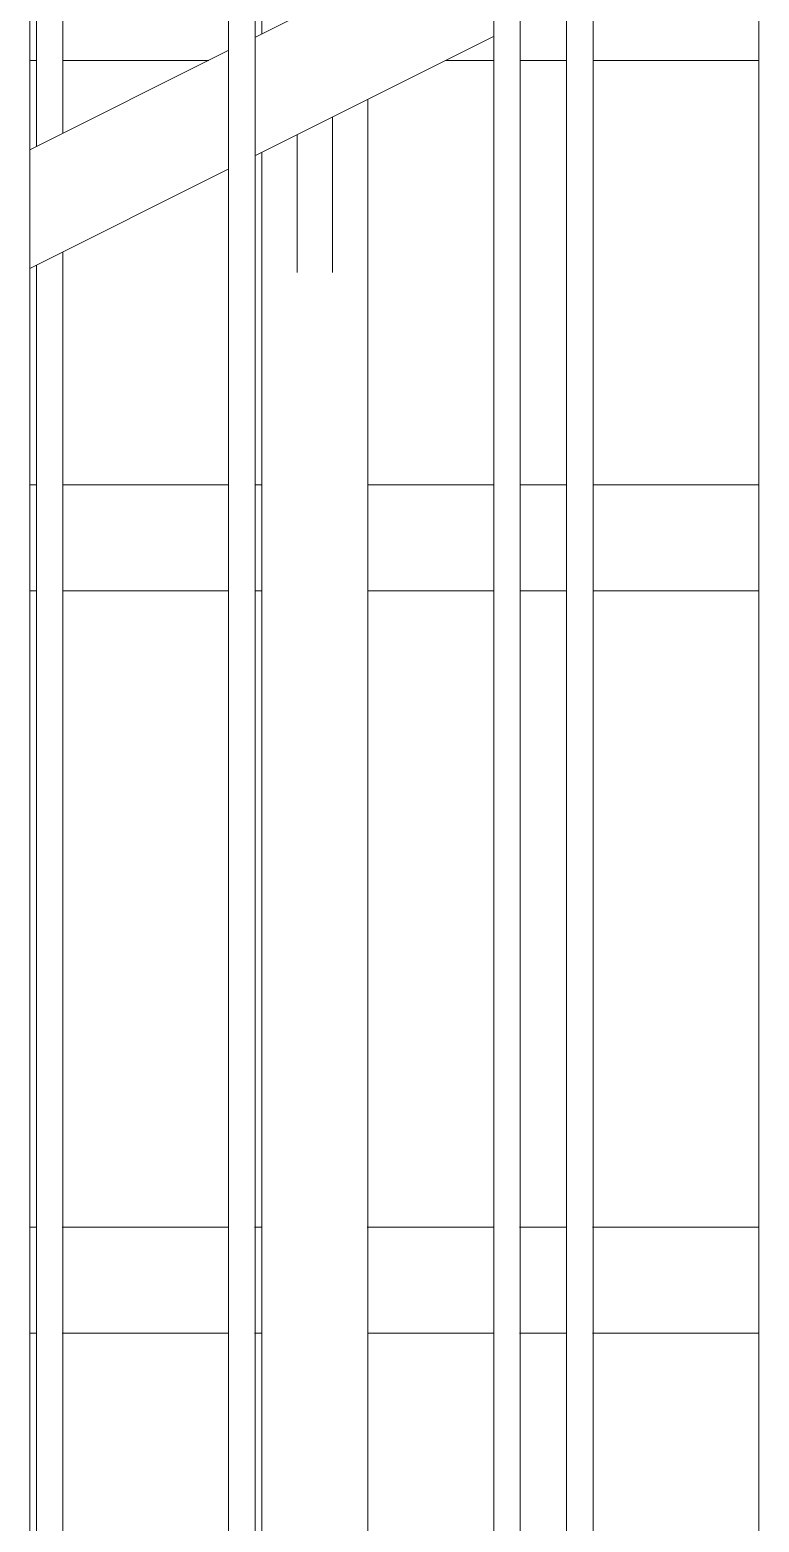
# Model space of a CAD drawing. Header units: millimetres. Extents: x -515342 to 330399, y -224905 to 507333.
# Drawn here: x 77921 to 78196, y 1846 to 2409 of the extents above; entities that cross this region are included whole.
import ezdxf

# ---------------------------------------------------------------- set-up
doc = ezdxf.new("R2010")
doc.units = ezdxf.units.MM
doc.layers.get('0').update_dxf_attribs({"lineweight": 0})
doc.layers.add('Ограждение', color=7, linetype='Continuous', lineweight=0)

# ---------------------------------------------------------------- blocks, each defined once
blk = doc.blocks.new('Тип верхнего поручня - Верхний поручень_Внутренний_-9721785-О_АР_Эскиз_Фасад 12-1 копия 1')
at = {"layer": 'Ограждение'}
for p, q in [((-104842.5, 330), (-104839.87, 330)), ((-104830.13, 330), (-104775, 330)), ((-104685.56, 330), (-104667.37, 330)), ((-104657.63, 330), (-104639.87, 330)), ((-104630.13, 330), (-104567.37, 330))]:
    blk.add_line(p, q, dxfattribs=at)
blk = doc.blocks.new('Тип перил - Перила_Внутренний_-9721806-О_АР_Эскиз_Фасад 12-1 копия 1')
at = {"layer": 'Ограждение'}
for p, q in [((-104839.87, 170), (-104842.5, 170)), ((-104767.37, 170), (-104830.13, 170)), ((-104755, 170), (-104757.63, 170)), ((-104667.37, 170), (-104715, 170)), ((-104639.87, 170), (-104657.63, 170)), ((-104567.37, 170), (-104630.13, 170)), ((-104842.5, 130), (-104839.87, 130)), ((-104830.13, 130), (-104767.37, 130)), ((-104757.63, 130), (-104755, 130)), ((-104715, 130), (-104667.37, 130)), ((-104657.63, 130), (-104639.87, 130)), ((-104630.13, 130), (-104567.37, 130))]:
    blk.add_line(p, q, dxfattribs=at)
blk = doc.blocks.new('Тип верхнего поручня - Верхний поручень_Внутренний_-9726612-О_АР_Эскиз_Фасад 12-1 копия 1')
at = {"layer": 'Ограждение'}
for p, q in [((-104839.87, -110), (-104842.5, -110)), ((-104767.37, -110), (-104830.34, -110)), ((-104755, -110), (-104757.81, -110)), ((-104667.37, -110), (-104715.2, -110)), ((-104639.87, -110), (-104657.77, -110)), ((-104567.37, -110), (-104630.25, -110)), ((-104842.5, -150), (-104839.87, -150)), ((-104830.31, -150), (-104767.37, -150)), ((-104757.77, -150), (-104755, -150)), ((-104715.18, -150), (-104667.37, -150)), ((-104657.73, -150), (-104639.87, -150)), ((-104630.22, -150), (-104567.37, -150))]:
    blk.add_line(p, q, dxfattribs=at)
blk = doc.blocks.new('Ограждение - АР_Ограждение_Балясина_10-10261096-О_АР_Эскиз_Фасад 12-1 копия 1')
at = {"layer": 'Ограждение'}
for p, q in [((-104430, -157.5), (-104430, 457.78)), ((-104440, 452.78), (-104440, -162.5))]:
    blk.add_line(p, q, dxfattribs=at)
blk = doc.blocks.new('Ограждение - АР_Ограждение_Балясина_D40 доп поручень 700_900-V167-О_АР_Эскиз_Фасад 12-1 копия 1')
at = {"layer": 'Ограждение'}
for p, q in [((-104755, 495.28), (-104755, 340)), ((-104715, -300), (-104715, 315.28)), ((-104728.33, 280), (-104728.33, 308.61)), ((-104741.67, 301.95), (-104741.67, 280)), ((-104755, 295.28), (-104755, -320))]:
    blk.add_line(p, q, dxfattribs=at)
at = {"layer": 'Ограждение', "flags": 128}
for points in [[(-104741.67, 280), (-104741.67, 278.8), (-104741.67, 277.6), (-104741.67, 276.41), (-104741.67, 275.22), (-104741.67, 274.04), (-104741.67, 272.87), (-104741.67, 271.71), (-104741.67, 270.56), (-104741.67, 269.43), (-104741.67, 268.32), (-104741.67, 267.22), (-104741.67, 266.15), (-104741.67, 265.09), (-104741.67, 264.06), (-104741.67, 263.06), (-104741.67, 262.08), (-104741.67, 261.14), (-104741.67, 260.22), (-104741.67, 259.33), (-104741.67, 258.48), (-104741.67, 257.66), (-104741.67, 256.88), (-104741.67, 256.13), (-104741.67, 255.42), (-104741.67, 254.76), (-104741.67, 254.13), (-104741.67, 253.54), (-104741.67, 253), (-104741.67, 252.5), (-104741.67, 252.04), (-104741.67, 251.63), (-104741.67, 251.26), (-104741.67, 250.94), (-104741.67, 250.66), (-104741.67, 250.44), (-104741.67, 250.26), (-104741.67, 250.12), (-104741.67, 250.04), (-104741.67, 250)], [(-104728.33, 250), (-104728.33, 250.02), (-104728.33, 250.1), (-104728.33, 250.22), (-104728.33, 250.38), (-104728.33, 250.6), (-104728.33, 250.86), (-104728.33, 251.17), (-104728.33, 251.52), (-104728.33, 251.92), (-104728.33, 252.37), (-104728.33, 252.86), (-104728.33, 253.39), (-104728.33, 253.97), (-104728.33, 254.58), (-104728.33, 255.24), (-104728.33, 255.94), (-104728.33, 256.67), (-104728.33, 257.45), (-104728.33, 258.25), (-104728.33, 259.1), (-104728.33, 259.98), (-104728.33, 260.89), (-104728.33, 261.83), (-104728.33, 262.79), (-104728.33, 263.79), (-104728.33, 264.81), (-104728.33, 265.86), (-104728.33, 266.93), (-104728.33, 268.02), (-104728.33, 269.13), (-104728.33, 270.26), (-104728.33, 271.4), (-104728.33, 272.55), (-104728.33, 273.72), (-104728.33, 274.9), (-104728.33, 276.09), (-104728.33, 277.28), (-104728.33, 278.48), (-104728.33, 279.68), (-104728.33, 280)]]:
    blk.add_lwpolyline(points, dxfattribs=at)
blk = doc.blocks.new('Ограждение - АР_Ограждение_Балясина_10-V168-О_АР_Эскиз_Фасад 12-1 копия 1')
at = {"layer": 'Ограждение'}
for p, q in [((-104830, 302.5), (-104830, 457.78)), ((-104840, 452.78), (-104840, 297.5)), ((-104830, -357.5), (-104830, 257.78)), ((-104840, 252.78), (-104840, -362.5))]:
    blk.add_line(p, q, dxfattribs=at)
blk = doc.blocks.new('Ограждение - Ограждение-9728431-О_АР_Эскиз_Фасад 12-1 копия 1')
for name, p in [('Ограждение - АР_Ограждение_Балясина_10-10261096-О_АР_Эскиз_Фасад 12-1 копия 1', (-200, -100)), ('Ограждение - АР_Ограждение_Балясина_D40 доп поручень 700_900-V167-О_АР_Эскиз_Фасад 12-1 копия 1', (0, 0)), ('Ограждение - АР_Ограждение_Балясина_10-V168-О_АР_Эскиз_Фасад 12-1 копия 1', (0, 0))]:
    blk.add_blockref(name, p)
blk = doc.blocks.new('Ограждение - АР_Ограждение_Балясина_10-V196-О_АР_Эскиз_Фасад 12-1 копия 1')
at = {"layer": 'Ограждение'}
for p, q in [((-104357.5, 994.03), (-104357.5, -121.25)), ((-104367.5, -126.25), (-104367.5, 989.03))]:
    blk.add_line(p, q, dxfattribs=at)
blk = doc.blocks.new('Ограждение - АР_Ограждение_Балясина_10-V197-О_АР_Эскиз_Фасад 12-1 копия 1')
at = {"layer": 'Ограждение'}
for p, q in [((-104757.5, 794.03), (-104757.5, -321.25)), ((-104767.5, -326.25), (-104767.5, 789.03))]:
    blk.add_line(p, q, dxfattribs=at)
blk = doc.blocks.new('Ограждение - АР_Ограждение_Балясина_D40 доп поручень 700_900-10261106-О_АР_Эскиз_Фасад 12-1 копия 1')
at = {"layer": 'Ограждение'}
blk.add_line((-104842.5, 805.2), (-104842.5, -563.75), dxfattribs=at)
blk = doc.blocks.new('Ограждение - Ограждение-9728925-О_АР_Эскиз_Фасад 12-1 копия 1')
for name, p in [('Ограждение - АР_Ограждение_Балясина_10-V196-О_АР_Эскиз_Фасад 12-1 копия 1', (-200, -100)), ('Ограждение - АР_Ограждение_Балясина_10-V196-О_АР_Эскиз_Фасад 12-1 копия 1', (-300, -150)), ('Ограждение - АР_Ограждение_Балясина_D40 доп поручень 700_900-10261106-О_АР_Эскиз_Фасад 12-1 копия 1', (0, 0)), ('Ограждение - АР_Ограждение_Балясина_10-V197-О_АР_Эскиз_Фасад 12-1 копия 1', (0, 0))]:
    blk.add_blockref(name, p)
blk = doc.blocks.new('Тип перил - Перила_Внутренний_-9729090-О_АР_Эскиз_Фасад 12-1 копия 1')
at = {"layer": 'Ограждение'}
for p, q in [((-104667.37, 383.81), (-104757.63, 338.69)), ((-104757.63, 293.97), (-104667.37, 339.09)), ((-104767.37, 333.81), (-104842.5, 296.25)), ((-104842.5, 251.53), (-104767.37, 289.09))]:
    blk.add_line(p, q, dxfattribs=at)
blk = doc.blocks.new('СД_Люблино_Фасады_rvt-1-О_АР_Эскиз_Фасад 12-1 копия 1')
at = {"layer": 'Ограждение', "lineweight": 9}
for name in ['Ограждение - Ограждение-9728431-О_АР_Эскиз_Фасад 12-1 копия 1', 'Ограждение - Ограждение-9728925-О_АР_Эскиз_Фасад 12-1 копия 1', 'Тип верхнего поручня - Верхний поручень_Внутренний_-9721785-О_АР_Эскиз_Фасад 12-1 копия 1', 'Тип перил - Перила_Внутренний_-9729090-О_АР_Эскиз_Фасад 12-1 копия 1', 'Тип перил - Перила_Внутренний_-9721806-О_АР_Эскиз_Фасад 12-1 копия 1', 'Тип верхнего поручня - Верхний поручень_Внутренний_-9726612-О_АР_Эскиз_Фасад 12-1 копия 1']:
    blk.add_blockref(name, (0, 0), dxfattribs=at)

msp = doc.modelspace()

# ---------------------------------------------------------------- block references
msp.add_blockref('СД_Люблино_Фасады_rvt-1-О_АР_Эскиз_Фасад 12-1 копия 1', (182763.6864, 2067.7355))

doc.saveas('drawing.dxf')
